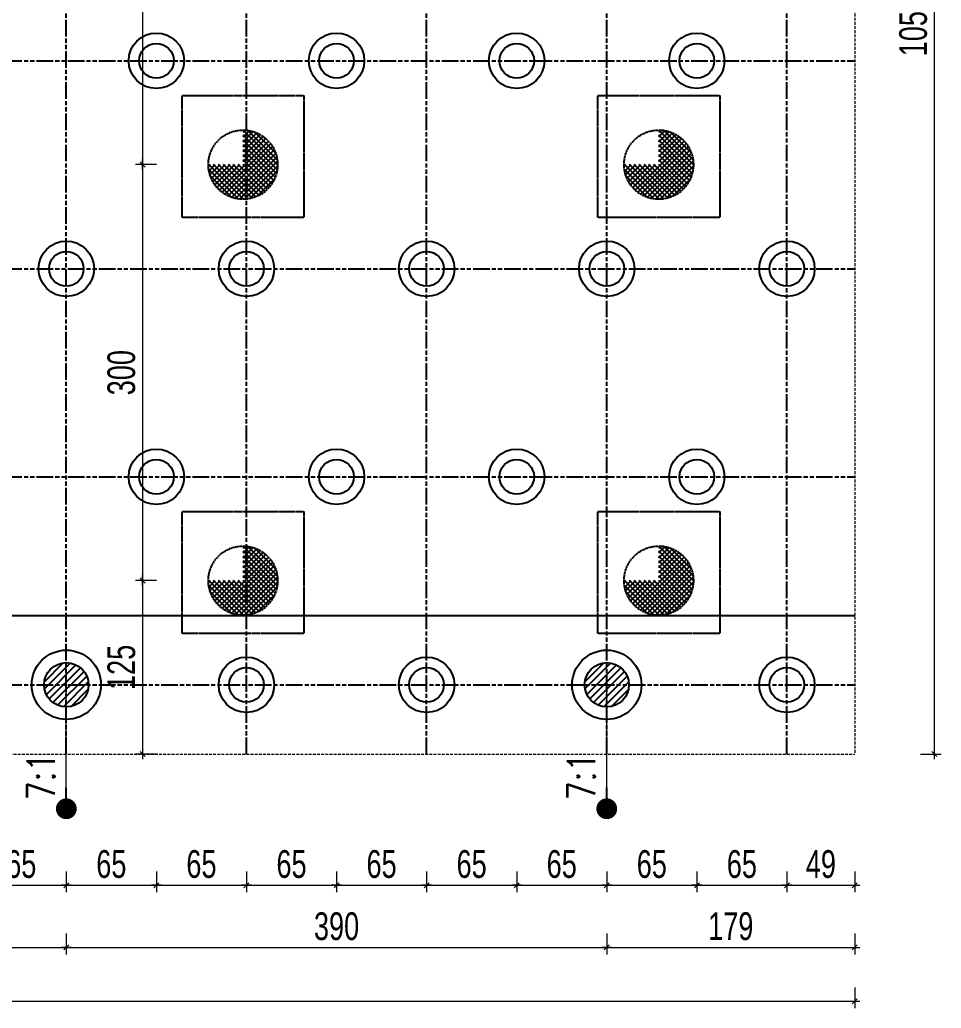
# Model space of a CAD drawing. Header units: inches. Extents: x -1640460 to 2672754, y -1012 to 1209503.
# Drawn here: x 11910 to 12575, y 136 to 849 of the extents above; entities that cross this region are included whole.
import ezdxf

# ---------------------------------------------------------------- set-up
doc = ezdxf.new("R2010")
doc.units = ezdxf.units.IN
doc.header["$MEASUREMENT"] = 0
for name, pattern in [('ACAD_ISO09W100', [45, 24, -3, 6, -3, 6, -3]), ('CENTER', [2, 1.25, -0.25, 0.25, -0.25]), ('HIDDEN', [0.375, 0.25, -0.125])]:
    doc.linetypes.add(name, pattern=pattern)
doc.layers.add('DIM', color=177, linetype='Continuous', lineweight=20)
doc.layers.add('THAY1', color=9, linetype='Continuous', lineweight=20)
doc.layers.add('Kich thuoc', color=4, linetype='Continuous')
doc.layers.add('Tim', color=8, linetype='ACAD_ISO09W100')
doc.styles.add('KICH_THUOC', font='vnsimli.shx', dxfattribs={"width": 0.8})
doc.styles.add('TXTDIM', font='VNARIAL.TTF', dxfattribs={"width": 0.7})
doc.dimstyles.new('DIM10', dxfattribs={"dimscale": 10, "dimtxt": 2, "dimasz": 0.3, "dimexe": 0.5, "dimexo": 0.5, "dimgap": 0.5, "dimtad": 1, "dimdec": 0, "dimzin": 12, "dimdsep": 46, "dimtxsty": 'TXTDIM', "dimblk": 'SLASH', "dimcen": 1.5, "dimclrd": 1, "dimclre": 256, "dimclrt": 2, "dimadec": 0, "dimazin": 0, "dimtfac": 1, "dimtdec": 0, "dimtix": 1, "dimtmove": 0, "dimatfit": 3, "dimldrblk": 'DOT', "dimfxl": 1, "dimfxlon": 1, "dimtolj": 1, "dimtzin": 0, "dimlwd": 9, "dimlwe": 9, "dimarcsym": 1})

# ---------------------------------------------------------------- blocks, each defined once
blk = doc.blocks.new('SLASH')
at = {"layer": 'DIM', "color": 16, "linetype": 'Continuous'}
blk.add_line((-0.6, -0.6), (0.6, 0.6), dxfattribs=at)
at = {"layer": 'DIM', "color": 16}
blk.add_line((-1.2, 0), (1.2, 0), dxfattribs=at)
blk = doc.blocks.new('*D481')
at = {"layer": 'Defpoints', "color": 0}
for p in [(11878.5, 319.43), (11943.5, 319.43), (11943.5, 224.84)]:
    blk.add_point(p, dxfattribs=at)
at = {"layer": 'Kich thuoc', "lineweight": 9}
for p, q in [((11878.5, 234.84), (11878.5, 219.84)), ((11943.5, 234.84), (11943.5, 219.84))]:
    blk.add_line(p, q, dxfattribs=at)
at = {"layer": 'Kich thuoc', "color": 1, "lineweight": 9}
blk.add_line((11881.5, 224.84), (11940.5, 224.84), dxfattribs=at)
at = {"layer": 'Kich thuoc', "color": 1, "lineweight": 9, "xscale": 3, "yscale": 3, "zscale": 3, "rotation": 180}
blk.add_blockref('SLASH', (11878.5, 224.84), dxfattribs=at)
at = {"layer": 'Kich thuoc', "color": 1, "lineweight": 9, "xscale": 3, "yscale": 3, "zscale": 3}
blk.add_blockref('SLASH', (11943.5, 224.84), dxfattribs=at)
at = {"layer": 'Kich thuoc', "color": 2, "insert": (11911, 240.05), "char_height": 20, "attachment_point": 5, "style": 'TXTDIM'}
blk.add_mtext('\\A1;65', dxfattribs=at)
blk = doc.blocks.new('_Dot')
at = {"color": 0, "linetype": 'ByBlock', "lineweight": -2}
blk.add_line((-0.5, 0), (-1, 0), dxfattribs=at)
at = {"color": 0, "linetype": 'ByBlock', "const_width": 0.5}
blk.add_lwpolyline([(-0.25, 0, 1), (0.25, 0, 1)], format="xyb", close=True, dxfattribs=at)
blk = doc.blocks.new('*D482')
at = {"layer": 'Defpoints', "color": 0}
for p in [(11943.5, 319.43), (12008.5, 319.43), (12008.5, 224.84)]:
    blk.add_point(p, dxfattribs=at)
at = {"layer": 'Kich thuoc', "lineweight": 9}
for p, q in [((11943.5, 234.84), (11943.5, 219.84)), ((12008.5, 234.84), (12008.5, 219.84))]:
    blk.add_line(p, q, dxfattribs=at)
at = {"layer": 'Kich thuoc', "color": 1, "lineweight": 9}
blk.add_line((11946.5, 224.84), (12005.5, 224.84), dxfattribs=at)
at = {"layer": 'Kich thuoc', "color": 1, "lineweight": 9, "xscale": 3, "yscale": 3, "zscale": 3, "rotation": 180}
blk.add_blockref('SLASH', (11943.5, 224.84), dxfattribs=at)
at = {"layer": 'Kich thuoc', "color": 1, "lineweight": 9, "xscale": 3, "yscale": 3, "zscale": 3}
blk.add_blockref('SLASH', (12008.5, 224.84), dxfattribs=at)
at = {"layer": 'Kich thuoc', "color": 2, "insert": (11976, 240.05), "char_height": 20, "attachment_point": 5, "style": 'TXTDIM'}
blk.add_mtext('\\A1;65', dxfattribs=at)
blk = doc.blocks.new('*D483')
at = {"layer": 'Defpoints', "color": 0}
for p in [(12008.5, 319.43), (12073.5, 319.43), (12073.5, 224.84)]:
    blk.add_point(p, dxfattribs=at)
at = {"layer": 'Kich thuoc', "lineweight": 9}
for p, q in [((12008.5, 234.84), (12008.5, 219.84)), ((12073.5, 234.84), (12073.5, 219.84))]:
    blk.add_line(p, q, dxfattribs=at)
at = {"layer": 'Kich thuoc', "color": 1, "lineweight": 9}
blk.add_line((12011.5, 224.84), (12070.5, 224.84), dxfattribs=at)
at = {"layer": 'Kich thuoc', "color": 1, "lineweight": 9, "xscale": 3, "yscale": 3, "zscale": 3, "rotation": 180}
blk.add_blockref('SLASH', (12008.5, 224.84), dxfattribs=at)
at = {"layer": 'Kich thuoc', "color": 1, "lineweight": 9, "xscale": 3, "yscale": 3, "zscale": 3}
blk.add_blockref('SLASH', (12073.5, 224.84), dxfattribs=at)
at = {"layer": 'Kich thuoc', "color": 2, "insert": (12041, 240.05), "char_height": 20, "attachment_point": 5, "style": 'TXTDIM'}
blk.add_mtext('\\A1;65', dxfattribs=at)
blk = doc.blocks.new('*D484')
at = {"layer": 'Defpoints', "color": 0}
for p in [(12073.5, 319.43), (12138.5, 319.43), (12138.5, 224.84)]:
    blk.add_point(p, dxfattribs=at)
at = {"layer": 'Kich thuoc', "lineweight": 9}
for p, q in [((12073.5, 234.84), (12073.5, 219.84)), ((12138.5, 234.84), (12138.5, 219.84))]:
    blk.add_line(p, q, dxfattribs=at)
at = {"layer": 'Kich thuoc', "color": 1, "lineweight": 9}
blk.add_line((12076.5, 224.84), (12135.5, 224.84), dxfattribs=at)
at = {"layer": 'Kich thuoc', "color": 1, "lineweight": 9, "xscale": 3, "yscale": 3, "zscale": 3, "rotation": 180}
blk.add_blockref('SLASH', (12073.5, 224.84), dxfattribs=at)
at = {"layer": 'Kich thuoc', "color": 1, "lineweight": 9, "xscale": 3, "yscale": 3, "zscale": 3}
blk.add_blockref('SLASH', (12138.5, 224.84), dxfattribs=at)
at = {"layer": 'Kich thuoc', "color": 2, "insert": (12106, 240.05), "char_height": 20, "attachment_point": 5, "style": 'TXTDIM'}
blk.add_mtext('\\A1;65', dxfattribs=at)
blk = doc.blocks.new('*D485')
at = {"layer": 'Defpoints', "color": 0}
for p in [(12138.5, 319.43), (12203.5, 319.43), (12203.5, 224.84)]:
    blk.add_point(p, dxfattribs=at)
at = {"layer": 'Kich thuoc', "lineweight": 9}
for p, q in [((12138.5, 234.84), (12138.5, 219.84)), ((12203.5, 234.84), (12203.5, 219.84))]:
    blk.add_line(p, q, dxfattribs=at)
at = {"layer": 'Kich thuoc', "color": 1, "lineweight": 9}
blk.add_line((12141.5, 224.84), (12200.5, 224.84), dxfattribs=at)
at = {"layer": 'Kich thuoc', "color": 1, "lineweight": 9, "xscale": 3, "yscale": 3, "zscale": 3, "rotation": 180}
blk.add_blockref('SLASH', (12138.5, 224.84), dxfattribs=at)
at = {"layer": 'Kich thuoc', "color": 1, "lineweight": 9, "xscale": 3, "yscale": 3, "zscale": 3}
blk.add_blockref('SLASH', (12203.5, 224.84), dxfattribs=at)
at = {"layer": 'Kich thuoc', "color": 2, "insert": (12171, 240.05), "char_height": 20, "attachment_point": 5, "style": 'TXTDIM'}
blk.add_mtext('\\A1;65', dxfattribs=at)
blk = doc.blocks.new('*D486')
at = {"layer": 'Defpoints', "color": 0}
for p in [(12203.5, 319.43), (12268.5, 319.43), (12268.5, 224.84)]:
    blk.add_point(p, dxfattribs=at)
at = {"layer": 'Kich thuoc', "lineweight": 9}
for p, q in [((12203.5, 234.84), (12203.5, 219.84)), ((12268.5, 234.84), (12268.5, 219.84))]:
    blk.add_line(p, q, dxfattribs=at)
at = {"layer": 'Kich thuoc', "color": 1, "lineweight": 9}
blk.add_line((12206.5, 224.84), (12265.5, 224.84), dxfattribs=at)
at = {"layer": 'Kich thuoc', "color": 1, "lineweight": 9, "xscale": 3, "yscale": 3, "zscale": 3, "rotation": 180}
blk.add_blockref('SLASH', (12203.5, 224.84), dxfattribs=at)
at = {"layer": 'Kich thuoc', "color": 1, "lineweight": 9, "xscale": 3, "yscale": 3, "zscale": 3}
blk.add_blockref('SLASH', (12268.5, 224.84), dxfattribs=at)
at = {"layer": 'Kich thuoc', "color": 2, "insert": (12236, 240.05), "char_height": 20, "attachment_point": 5, "style": 'TXTDIM'}
blk.add_mtext('\\A1;65', dxfattribs=at)
blk = doc.blocks.new('*D487')
at = {"layer": 'Defpoints', "color": 0}
for p in [(12268.5, 319.43), (12333.5, 319.43), (12333.5, 224.84)]:
    blk.add_point(p, dxfattribs=at)
at = {"layer": 'Kich thuoc', "lineweight": 9}
for p, q in [((12268.5, 234.84), (12268.5, 219.84)), ((12333.5, 234.84), (12333.5, 219.84))]:
    blk.add_line(p, q, dxfattribs=at)
at = {"layer": 'Kich thuoc', "color": 1, "lineweight": 9}
blk.add_line((12271.5, 224.84), (12330.5, 224.84), dxfattribs=at)
at = {"layer": 'Kich thuoc', "color": 1, "lineweight": 9, "xscale": 3, "yscale": 3, "zscale": 3, "rotation": 180}
blk.add_blockref('SLASH', (12268.5, 224.84), dxfattribs=at)
at = {"layer": 'Kich thuoc', "color": 1, "lineweight": 9, "xscale": 3, "yscale": 3, "zscale": 3}
blk.add_blockref('SLASH', (12333.5, 224.84), dxfattribs=at)
at = {"layer": 'Kich thuoc', "color": 2, "insert": (12301, 240.05), "char_height": 20, "attachment_point": 5, "style": 'TXTDIM'}
blk.add_mtext('\\A1;65', dxfattribs=at)
blk = doc.blocks.new('*D488')
at = {"layer": 'Defpoints', "color": 0}
for p in [(12333.5, 319.43), (12398.5, 319.43), (12398.5, 224.84)]:
    blk.add_point(p, dxfattribs=at)
at = {"layer": 'Kich thuoc', "lineweight": 9}
for p, q in [((12333.5, 234.84), (12333.5, 219.84)), ((12398.5, 234.84), (12398.5, 219.84))]:
    blk.add_line(p, q, dxfattribs=at)
at = {"layer": 'Kich thuoc', "color": 1, "lineweight": 9}
blk.add_line((12336.5, 224.84), (12395.5, 224.84), dxfattribs=at)
at = {"layer": 'Kich thuoc', "color": 1, "lineweight": 9, "xscale": 3, "yscale": 3, "zscale": 3, "rotation": 180}
blk.add_blockref('SLASH', (12333.5, 224.84), dxfattribs=at)
at = {"layer": 'Kich thuoc', "color": 1, "lineweight": 9, "xscale": 3, "yscale": 3, "zscale": 3}
blk.add_blockref('SLASH', (12398.5, 224.84), dxfattribs=at)
at = {"layer": 'Kich thuoc', "color": 2, "insert": (12366, 240.05), "char_height": 20, "attachment_point": 5, "style": 'TXTDIM'}
blk.add_mtext('\\A1;65', dxfattribs=at)
blk = doc.blocks.new('*D489')
at = {"layer": 'Defpoints', "color": 0}
for p in [(12398.5, 319.43), (12463.5, 319.43), (12463.5, 224.84)]:
    blk.add_point(p, dxfattribs=at)
at = {"layer": 'Kich thuoc', "lineweight": 9}
for p, q in [((12398.5, 234.84), (12398.5, 219.84)), ((12463.5, 234.84), (12463.5, 219.84))]:
    blk.add_line(p, q, dxfattribs=at)
at = {"layer": 'Kich thuoc', "color": 1, "lineweight": 9}
blk.add_line((12401.5, 224.84), (12460.5, 224.84), dxfattribs=at)
at = {"layer": 'Kich thuoc', "color": 1, "lineweight": 9, "xscale": 3, "yscale": 3, "zscale": 3, "rotation": 180}
blk.add_blockref('SLASH', (12398.5, 224.84), dxfattribs=at)
at = {"layer": 'Kich thuoc', "color": 1, "lineweight": 9, "xscale": 3, "yscale": 3, "zscale": 3}
blk.add_blockref('SLASH', (12463.5, 224.84), dxfattribs=at)
at = {"layer": 'Kich thuoc', "color": 2, "insert": (12431, 240.05), "char_height": 20, "attachment_point": 5, "style": 'TXTDIM'}
blk.add_mtext('\\A1;65', dxfattribs=at)
blk = doc.blocks.new('*D490')
at = {"layer": 'Defpoints', "color": 0}
for p in [(12463.5, 319.43), (12512.5, 319.43), (12512.5, 224.84)]:
    blk.add_point(p, dxfattribs=at)
at = {"layer": 'Kich thuoc', "lineweight": 9}
for p, q in [((12463.5, 234.84), (12463.5, 219.84)), ((12512.5, 234.84), (12512.5, 219.84))]:
    blk.add_line(p, q, dxfattribs=at)
at = {"layer": 'Kich thuoc', "color": 1, "lineweight": 9}
blk.add_line((12466.5, 224.84), (12509.5, 224.84), dxfattribs=at)
at = {"layer": 'Kich thuoc', "color": 1, "lineweight": 9, "xscale": 3, "yscale": 3, "zscale": 3, "rotation": 180}
blk.add_blockref('SLASH', (12463.5, 224.84), dxfattribs=at)
at = {"layer": 'Kich thuoc', "color": 1, "lineweight": 9, "xscale": 3, "yscale": 3, "zscale": 3}
blk.add_blockref('SLASH', (12512.5, 224.84), dxfattribs=at)
at = {"layer": 'Kich thuoc', "color": 2, "insert": (12488, 240.05), "char_height": 20, "attachment_point": 5, "style": 'TXTDIM'}
blk.add_mtext('\\A1;49', dxfattribs=at)
blk = doc.blocks.new('*D497')
at = {"layer": 'Defpoints', "color": 0}
for p in [(11553.5, 319.43), (11943.5, 319.43), (11943.5, 180)]:
    blk.add_point(p, dxfattribs=at)
at = {"layer": 'Kich thuoc', "lineweight": 9}
for p, q in [((11553.5, 190), (11553.5, 175)), ((11943.5, 190), (11943.5, 175))]:
    blk.add_line(p, q, dxfattribs=at)
at = {"layer": 'Kich thuoc', "color": 1, "lineweight": 9}
blk.add_line((11556.5, 180), (11940.5, 180), dxfattribs=at)
at = {"layer": 'Kich thuoc', "color": 1, "lineweight": 9, "xscale": 3, "yscale": 3, "zscale": 3, "rotation": 180}
blk.add_blockref('SLASH', (11553.5, 180), dxfattribs=at)
at = {"layer": 'Kich thuoc', "color": 1, "lineweight": 9, "xscale": 3, "yscale": 3, "zscale": 3}
blk.add_blockref('SLASH', (11943.5, 180), dxfattribs=at)
at = {"layer": 'Kich thuoc', "color": 2, "insert": (11748.5, 195.21), "char_height": 20, "attachment_point": 5, "style": 'TXTDIM'}
blk.add_mtext('\\A1;390', dxfattribs=at)
blk = doc.blocks.new('*D498')
at = {"layer": 'Defpoints', "color": 0}
for p in [(11943.5, 319.43), (12333.5, 319.43), (12333.5, 180)]:
    blk.add_point(p, dxfattribs=at)
at = {"layer": 'Kich thuoc', "lineweight": 9}
for p, q in [((11943.5, 190), (11943.5, 175)), ((12333.5, 190), (12333.5, 175))]:
    blk.add_line(p, q, dxfattribs=at)
at = {"layer": 'Kich thuoc', "color": 1, "lineweight": 9}
blk.add_line((11946.5, 180), (12330.5, 180), dxfattribs=at)
at = {"layer": 'Kich thuoc', "color": 1, "lineweight": 9, "xscale": 3, "yscale": 3, "zscale": 3, "rotation": 180}
blk.add_blockref('SLASH', (11943.5, 180), dxfattribs=at)
at = {"layer": 'Kich thuoc', "color": 1, "lineweight": 9, "xscale": 3, "yscale": 3, "zscale": 3}
blk.add_blockref('SLASH', (12333.5, 180), dxfattribs=at)
at = {"layer": 'Kich thuoc', "color": 2, "insert": (12138.5, 195.21), "char_height": 20, "attachment_point": 5, "style": 'TXTDIM'}
blk.add_mtext('\\A1;390', dxfattribs=at)
blk = doc.blocks.new('*D499')
at = {"layer": 'Defpoints', "color": 0}
for p in [(12333.5, 319.43), (12512.5, 319.43), (12512.5, 180)]:
    blk.add_point(p, dxfattribs=at)
at = {"layer": 'Kich thuoc', "lineweight": 9}
for p, q in [((12333.5, 190), (12333.5, 175)), ((12512.5, 190), (12512.5, 175))]:
    blk.add_line(p, q, dxfattribs=at)
at = {"layer": 'Kich thuoc', "color": 1, "lineweight": 9}
blk.add_line((12336.5, 180), (12509.5, 180), dxfattribs=at)
at = {"layer": 'Kich thuoc', "color": 1, "lineweight": 9, "xscale": 3, "yscale": 3, "zscale": 3, "rotation": 180}
blk.add_blockref('SLASH', (12333.5, 180), dxfattribs=at)
at = {"layer": 'Kich thuoc', "color": 1, "lineweight": 9, "xscale": 3, "yscale": 3, "zscale": 3}
blk.add_blockref('SLASH', (12512.5, 180), dxfattribs=at)
at = {"layer": 'Kich thuoc', "color": 2, "insert": (12423, 195.2), "char_height": 20, "attachment_point": 5, "style": 'TXTDIM'}
blk.add_mtext('\\A1;179', dxfattribs=at)
blk = doc.blocks.new('*D500')
at = {"layer": 'Defpoints', "color": 0}
for p in [(9424.5, 319.43), (12512.5, 319.43), (12512.5, 141.18)]:
    blk.add_point(p, dxfattribs=at)
at = {"layer": 'Kich thuoc', "lineweight": 9}
for p, q in [((9424.5, 151.18), (9424.5, 136.18)), ((12512.5, 151.18), (12512.5, 136.18))]:
    blk.add_line(p, q, dxfattribs=at)
at = {"layer": 'Kich thuoc', "color": 1, "lineweight": 9}
blk.add_line((9427.5, 141.18), (12509.5, 141.18), dxfattribs=at)
at = {"layer": 'Kich thuoc', "color": 1, "lineweight": 9, "xscale": 3, "yscale": 3, "zscale": 3, "rotation": 180}
blk.add_blockref('SLASH', (9424.5, 141.18), dxfattribs=at)
at = {"layer": 'Kich thuoc', "color": 1, "lineweight": 9, "xscale": 3, "yscale": 3, "zscale": 3}
blk.add_blockref('SLASH', (12512.5, 141.18), dxfattribs=at)
at = {"layer": 'Kich thuoc', "color": 2, "insert": (10968.5, 156.4), "char_height": 20, "attachment_point": 5, "style": 'TXTDIM'}
blk.add_mtext('\\A1;3088', dxfattribs=at)
blk = doc.blocks.new('*D531')
at = {"layer": 'Defpoints', "color": 0}
for p in [(12512.5, 1369.43), (12512.5, 319.43), (12569.86, 319.43)]:
    blk.add_point(p, dxfattribs=at)
at = {"layer": 'Kich thuoc', "lineweight": 9}
for p, q in [((12559.86, 1369.43), (12574.86, 1369.43)), ((12559.86, 319.43), (12574.86, 319.43))]:
    blk.add_line(p, q, dxfattribs=at)
at = {"layer": 'Kich thuoc', "color": 1, "lineweight": 9}
blk.add_line((12569.86, 1366.43), (12569.86, 322.43), dxfattribs=at)
at = {"layer": 'Kich thuoc', "color": 1, "lineweight": 9, "xscale": 3, "yscale": 3, "zscale": 3}
for p, rotation in [((12569.86, 1369.43), 90), ((12569.86, 319.43), 270)]:
    blk.add_blockref('SLASH', p, dxfattribs=dict(at, rotation=rotation))
at = {"layer": 'Kich thuoc', "color": 2, "insert": (12554.66, 844.43), "char_height": 20, "attachment_point": 5, "rotation": 90, "style": 'TXTDIM'}
blk.add_mtext('\\A1;1050', dxfattribs=at)
blk = doc.blocks.new('*D547')
at = {"layer": 'Defpoints', "color": 0}
for p in [(12019.5, 1044.53), (11998.5, 744.53), (12019.5, 744.53)]:
    blk.add_point(p, dxfattribs=at)
at = {"layer": 'Kich thuoc', "lineweight": 9}
for p, q in [((12008.5, 1044.53), (11993.5, 1044.53)), ((12008.5, 744.53), (11993.5, 744.53))]:
    blk.add_line(p, q, dxfattribs=at)
at = {"layer": 'Kich thuoc', "color": 1, "lineweight": 9}
blk.add_line((11998.5, 1041.53), (11998.5, 747.53), dxfattribs=at)
at = {"layer": 'Kich thuoc', "color": 1, "lineweight": 9, "xscale": 3, "yscale": 3, "zscale": 3}
for p, rotation in [((11998.5, 1044.53), 90), ((11998.5, 744.53), 270)]:
    blk.add_blockref('SLASH', p, dxfattribs=dict(at, rotation=rotation))
at = {"layer": 'Kich thuoc', "color": 2, "insert": (11983.28, 894.53), "char_height": 20, "attachment_point": 5, "rotation": 90, "style": 'TXTDIM'}
blk.add_mtext('\\A1;300', dxfattribs=at)
blk = doc.blocks.new('*D548')
at = {"layer": 'Defpoints', "color": 0}
for p in [(12019.5, 744.53), (11998.5, 444.53), (12019.5, 444.53)]:
    blk.add_point(p, dxfattribs=at)
at = {"layer": 'Kich thuoc', "lineweight": 9}
for p, q in [((12008.5, 744.53), (11993.5, 744.53)), ((12008.5, 444.53), (11993.5, 444.53))]:
    blk.add_line(p, q, dxfattribs=at)
at = {"layer": 'Kich thuoc', "color": 1, "lineweight": 9}
blk.add_line((11998.5, 741.53), (11998.5, 447.53), dxfattribs=at)
at = {"layer": 'Kich thuoc', "color": 1, "lineweight": 9, "xscale": 3, "yscale": 3, "zscale": 3}
for p, rotation in [((11998.5, 744.53), 90), ((11998.5, 444.53), 270)]:
    blk.add_blockref('SLASH', p, dxfattribs=dict(at, rotation=rotation))
at = {"layer": 'Kich thuoc', "color": 2, "insert": (11983.28, 594.53), "char_height": 20, "attachment_point": 5, "rotation": 90, "style": 'TXTDIM'}
blk.add_mtext('\\A1;300', dxfattribs=at)
blk = doc.blocks.new('*D549')
at = {"layer": 'Defpoints', "color": 0}
for p in [(12019.5, 444.53), (11998.5, 319.43), (12019.5, 319.43)]:
    blk.add_point(p, dxfattribs=at)
at = {"layer": 'Kich thuoc', "lineweight": 9}
for p, q in [((12008.5, 444.53), (11993.5, 444.53)), ((12008.5, 319.43), (11993.5, 319.43))]:
    blk.add_line(p, q, dxfattribs=at)
at = {"layer": 'Kich thuoc', "color": 1, "lineweight": 9}
blk.add_line((11998.5, 441.53), (11998.5, 322.43), dxfattribs=at)
at = {"layer": 'Kich thuoc', "color": 1, "lineweight": 9, "xscale": 3, "yscale": 3, "zscale": 3}
for p, rotation in [((11998.5, 444.53), 90), ((11998.5, 319.43), 270)]:
    blk.add_blockref('SLASH', p, dxfattribs=dict(at, rotation=rotation))
at = {"layer": 'Kich thuoc', "color": 2, "insert": (11983.29, 381.98), "char_height": 20, "attachment_point": 5, "rotation": 90, "style": 'TXTDIM'}
blk.add_mtext('\\A1;125', dxfattribs=at)

msp = doc.modelspace()

# ---------------------------------------------------------------- hatches: boundary and pattern name
at = {"linetype": 'CENTER'}
h = msp.add_hatch(dxfattribs=at)
h.set_pattern_fill('ANSI37', color=256, scale=20, style=0)
h.set_pattern_definition([(45, (3908.087, 1712.6678), (-1.76776695, 1.76776695), []), (135, (3908.087, 1712.6678), (-1.76776695, -1.76776695), [])])
h.paths.add_polyline_path([(12096, 744.53, 0.414214), (12071, 769.53), (12071, 744.53), (12046, 744.53, 1)])
h = msp.add_hatch(dxfattribs=at)
h.set_pattern_fill('ANSI37', color=256, scale=20, style=0)
h.set_pattern_definition([(45, (4208.087, 1712.6678), (-1.76776695, 1.76776695), []), (135, (4208.087, 1712.6678), (-1.76776695, -1.76776695), [])])
h.paths.add_polyline_path([(12396, 744.53, 0.414214), (12371, 769.53), (12371, 744.53), (12346, 744.53, 1)])
h = msp.add_hatch(dxfattribs=at)
h.set_pattern_fill('ANSI37', color=256, scale=20, style=0)
h.set_pattern_definition([(45, (3908.087, 1412.6678), (-1.76776695, 1.76776695), []), (135, (3908.087, 1412.6678), (-1.76776695, -1.76776695), [])])
h.paths.add_polyline_path([(12096, 444.53, 0.414214), (12071, 469.53), (12071, 444.53), (12046, 444.53, 1)])
h = msp.add_hatch(dxfattribs=at)
h.set_pattern_fill('ANSI37', color=256, scale=20, style=0)
h.set_pattern_definition([(45, (4208.087, 1412.6678), (-1.76776695, 1.76776695), []), (135, (4208.087, 1412.6678), (-1.76776695, -1.76776695), [])])
h.paths.add_polyline_path([(12396, 444.53, 0.414214), (12371, 469.53), (12371, 444.53), (12346, 444.53, 1)])
h = msp.add_hatch()
h.set_pattern_fill('ANSI31', color=256, scale=30, style=0)
h.set_pattern_definition([(45, (11068.125, 0), (-2.65165, 2.65165), [])])
h.paths.add_polyline_path([(11943.5, 385.43, 0.414214), (11927.5, 369.43), (11943.5, 369.43)])
h.paths.add_polyline_path([(11943.5, 369.43), (11927.5, 369.43, 0.414214), (11943.5, 353.43)])
h.paths.add_polyline_path([(11943.5, 385.43), (11943.5, 369.43), (11959.5, 369.43, 0.414214)])
h.paths.add_polyline_path([(11959.5, 369.43), (11943.5, 369.43), (11943.5, 353.43, 0.414214)])
h = msp.add_hatch()
h.set_pattern_fill('ANSI31', color=256, scale=30, style=0)
h.set_pattern_definition([(45, (11458.125, 0), (-2.65165, 2.65165), [])])
h.paths.add_polyline_path([(12333.5, 385.43, 0.414214), (12317.5, 369.43), (12333.5, 369.43)])
h.paths.add_polyline_path([(12333.5, 369.43), (12317.5, 369.43, 0.414214), (12333.5, 353.43)])
h.paths.add_polyline_path([(12333.5, 385.43), (12333.5, 369.43), (12349.5, 369.43, 0.414214)])
h.paths.add_polyline_path([(12349.5, 369.43), (12333.5, 369.43), (12333.5, 353.43, 0.414214)])

# ---------------------------------------------------------------- linework, layer by layer
for p, q in [((12027, 706.43), (12027, 794.43)), ((12027, 794.43), (12115, 794.43)), ((12115, 794.43), (12115, 706.43)), ((12327, 706.43), (12327, 794.43)), ((12327, 794.43), (12415, 794.43)), ((12415, 794.43), (12415, 706.43)), ((12115, 706.43), (12027, 706.43)), ((12415, 706.43), (12327, 706.43)), ((12027, 406.43), (12027, 494.43)), ((12027, 494.43), (12115, 494.43)), ((12115, 494.43), (12115, 406.43)), ((12327, 406.43), (12327, 494.43)), ((12327, 494.43), (12415, 494.43)), ((12415, 494.43), (12415, 406.43)), ((12115, 406.43), (12027, 406.43)), ((12415, 406.43), (12327, 406.43))]:
    msp.add_line(p, q, dxfattribs=at)
msp.add_line((9424.5, 419.43), (12512.5, 419.43))
for centre, radius in [((12008.5, 819.43), 20), ((12138.5, 819.43), 20), ((12268.5, 819.43), 20), ((12398.5, 819.43), 20), ((12008.5, 819.43), 12.5), ((12138.5, 819.43), 12.5), ((12268.5, 819.43), 12.5), ((12398.5, 819.43), 12.5), ((11943.5, 669.43), 20), ((12073.5, 669.43), 20), ((12203.5, 669.43), 20), ((12333.5, 669.43), 20), ((12463.5, 669.43), 20), ((11943.5, 669.43), 12.5), ((12073.5, 669.43), 12.5), ((12203.5, 669.43), 12.5), ((12333.5, 669.43), 12.5), ((12463.5, 669.43), 12.5), ((12008.5, 519.43), 20), ((12138.5, 519.43), 20), ((12268.5, 519.43), 20), ((12398.5, 519.43), 20), ((12008.5, 519.43), 12.5), ((12138.5, 519.43), 12.5), ((12268.5, 519.43), 12.5), ((12398.5, 519.43), 12.5), ((11943.5, 369.43), 25), ((12333.5, 369.43), 25), ((11943.5, 369.43), 16), ((12073.5, 369.43), 20), ((12203.5, 369.43), 20), ((12333.5, 369.43), 16), ((12463.5, 369.43), 20), ((12073.5, 369.43), 12.5), ((12203.5, 369.43), 12.5), ((12463.5, 369.43), 12.5)]:
    msp.add_circle(centre, radius)
for centre in [(12071, 744.53), (12371, 744.53), (12071, 444.53), (12371, 444.53)]:
    msp.add_circle(centre, 25, dxfattribs=at)
at = {"layer": 'THAY1', "linetype": 'HIDDEN', "ltscale": 8}
for p in [(12512.5, 1369.43), (9424.5, 319.43)]:
    msp.add_line(p, (12512.5, 319.43), dxfattribs=at)
at = {"layer": 'Tim', "ltscale": 0.5}
for p, q in [((11943.5, 319.43), (11943.5, 1369.43)), ((12073.5, 319.43), (12073.5, 1369.43)), ((12203.5, 319.43), (12203.5, 1369.43)), ((12333.5, 319.43), (12333.5, 1369.43)), ((12463.5, 319.43), (12463.5, 1369.43)), ((9424.5, 819.43), (12512.5, 819.43)), ((9424.5, 669.43), (12512.5, 669.43)), ((9424.5, 519.43), (12512.5, 519.43)), ((9424.5, 369.43), (12512.5, 369.43))]:
    msp.add_line(p, q, dxfattribs=at)

# ---------------------------------------------------------------- texts
at = {"char_height": 20, "width": 34.4742, "attachment_point": 1, "rotation": 90, "style": 'KICH_THUOC'}
for insert in [(11915.23, 286.16), (12305.23, 286.16)]:
    msp.add_mtext('7:1', dxfattribs=dict(at, insert=insert))

# ---------------------------------------------------------------- dimensions: what is measured, and where the dimension line sits
at = {"layer": 'Kich thuoc'}
for base, p1, p2, picture, middle in [((12569.86, 319.43), (12512.5, 1369.43), (12512.5, 319.43), '*D531', (12554.66, 844.43)), ((11998.5, 744.53), (12019.5, 1044.53), (12019.5, 744.53), '*D547', (11983.28, 894.53)), ((11998.5, 444.53), (12019.5, 744.53), (12019.5, 444.53), '*D548', (11983.28, 594.53)), ((11998.5, 319.43), (12019.5, 444.53), (12019.5, 319.43), '*D549', (11983.29, 381.98))]:
    dim = msp.add_linear_dim(base=base, p1=p1, p2=p2, angle=90, dimstyle='DIM10', override={"dimtmove": 1}, dxfattribs=at)
    dim.commit()
    dim.dimension.update_dxf_attribs({"geometry": picture, "text_midpoint": middle})
for base, p1, p2, picture, middle in [((12512.5, 141.18), (9424.5, 319.43), (12512.5, 319.43), '*D500', (10968.5, 156.4)), ((11943.5, 180), (11553.5, 319.43), (11943.5, 319.43), '*D497', (11748.5, 195.21)), ((11943.5, 224.84), (11878.5, 319.43), (11943.5, 319.43), '*D481', (11911, 240.05)), ((12008.5, 224.84), (11943.5, 319.43), (12008.5, 319.43), '*D482', (11976, 240.05)), ((12333.5, 180), (11943.5, 319.43), (12333.5, 319.43), '*D498', (12138.5, 195.21)), ((12073.5, 224.84), (12008.5, 319.43), (12073.5, 319.43), '*D483', (12041, 240.05)), ((12138.5, 224.84), (12073.5, 319.43), (12138.5, 319.43), '*D484', (12106, 240.05)), ((12203.5, 224.84), (12138.5, 319.43), (12203.5, 319.43), '*D485', (12171, 240.05)), ((12268.5, 224.84), (12203.5, 319.43), (12268.5, 319.43), '*D486', (12236, 240.05)), ((12333.5, 224.84), (12268.5, 319.43), (12333.5, 319.43), '*D487', (12301, 240.05)), ((12398.5, 224.84), (12333.5, 319.43), (12398.5, 319.43), '*D488', (12366, 240.05)), ((12512.5, 180), (12333.5, 319.43), (12512.5, 319.43), '*D499', (12423, 195.2)), ((12463.5, 224.84), (12398.5, 319.43), (12463.5, 319.43), '*D489', (12431, 240.05)), ((12512.5, 224.84), (12463.5, 319.43), (12512.5, 319.43), '*D490', (12488, 240.05))]:
    dim = msp.add_linear_dim(base=base, p1=p1, p2=p2, dimstyle='DIM10', override={"dimtmove": 1}, dxfattribs=at)
    dim.commit()
    dim.dimension.update_dxf_attribs({"geometry": picture, "text_midpoint": middle})

# ---------------------------------------------------------------- leaders
for points in [[(11943.5, 280.03), (11943.5, 369.43)], [(12333.5, 280.03), (12333.5, 369.43)]]:
    msp.add_leader(points, dimstyle='DIM10', override={"dimasz": 1.5, "dimgap": 0.5, "dimtad": 0})

doc.saveas('drawing.dxf')
